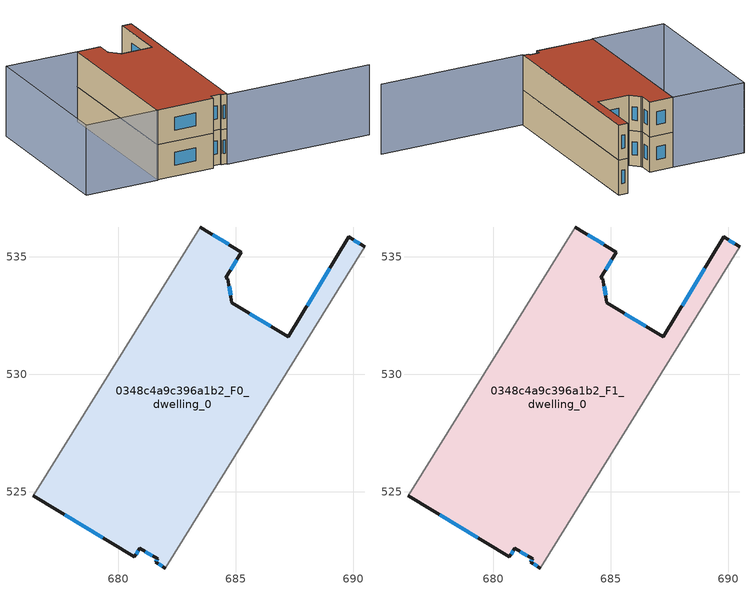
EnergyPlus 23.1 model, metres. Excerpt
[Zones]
0348c4a9c396a1b2_F0_dwelling_0
 floor ground (EU_floor_Construction): 689.8,535.84 690.48,535.42 682,521.76 681.59,522.01 681.67,522.14 680.91,522.6 680.68,522.22 676.37,524.83 683.47,536.26 685.23,535.2 684.57,534.11 684.65,534.07 684.83,533.03 687.23,531.58 z0
 wall outside (EU_wall_Construction): 690.48,535.42 689.8,535.84 687.23,531.58 684.83,533.03 684.65,534.07 684.57,534.11 685.23,535.2 683.47,536.26 / 676.37,524.83 680.68,522.22 680.91,522.6 681.67,522.14 681.59,522.01 682,521.76 z0:3
 wall adiabatic (EU_wall_Construction): 682,521.76 690.48,535.42 / 683.47,536.26 676.37,524.83 z0:3
 window (EU_Window_Construction): 689,534.51 688.03,532.91 / 690.27,535.55 690.01,535.71 / 681.71,521.93 681.87,521.83 / 681.64,522.1 681.61,522.05 / 681.14,522.46 681.43,522.28 / 680.75,522.34 680.84,522.48 / 677.71,524.02 679.34,523.04 / 684.68,535.53 684.02,535.93 / 684.78,534.45 685.03,534.86 / 684.78,533.35 684.71,533.74 / 686.48,532.03 685.58,532.58 z0.93:2.07
0348c4a9c396a1b2_F1_dwelling_0
 floor to 0348c4a9c396a1b2_F0_dwelling_0 (EU_floor_Construction): 689.8,535.84 690.48,535.42 682,521.76 681.59,522.01 681.67,522.14 680.91,522.6 680.68,522.22 676.37,524.83 683.47,536.26 685.23,535.2 684.57,534.11 684.65,534.07 684.83,533.03 687.23,531.58 z3
 wall outside (EU_wall_Construction): 690.48,535.42 689.8,535.84 687.23,531.58 684.83,533.03 684.65,534.07 684.57,534.11 685.23,535.2 683.47,536.26 / 676.37,524.83 680.68,522.22 680.91,522.6 681.67,522.14 681.59,522.01 682,521.76 z3:6
 wall adiabatic (EU_wall_Construction): 682,521.76 690.48,535.42 / 683.47,536.26 676.37,524.83 z3:6
 window (EU_Window_Construction): 689,534.51 688.03,532.91 / 690.27,535.55 690.01,535.71 / 681.71,521.93 681.87,521.83 / 681.64,522.1 681.61,522.05 / 681.14,522.46 681.43,522.28 / 680.75,522.34 680.84,522.48 / 677.71,524.02 679.34,523.04 / 684.68,535.53 684.02,535.93 / 684.78,534.45 685.03,534.86 / 684.78,533.35 684.71,533.74 / 686.48,532.03 685.58,532.58 z3.93:5.07
 roof outside (EU_roof_Construction): 682,521.76 690.48,535.42 689.8,535.84 687.23,531.58 684.83,533.03 684.65,534.07 684.57,534.11 685.23,535.2 683.47,536.26 676.37,524.83 680.68,522.22 680.91,522.6 681.67,522.14 681.59,522.01 z6
shading: 692.71,514.97 681.93,521.67 / 670.9,528.14 678.04,539.64 / 678.04,539.64 683.47,536.26 / 683.47,536.26 676.33,524.76 / 676.33,524.76 670.9,528.14 z0:6
[Building]
EU S2 Campaign: North Axis=0; Terrain=City; Solar Distribution=FullExterior
[Site:Location]
Montreal-Trudeau.Intl.AP: Latitude=45.4667; Longitude=-73.75; Time Zone=-5; Elevation=36
[SizingPeriod:WeatherFileDays]
AnnualSizingPeriod: Begin Month=1; Begin Day of Month=1; End Month=12; End Day of Month=31; Day of Week for Start Day=Monday; Use Weather File Daylight Saving Period=No; Use Weather File Rain and Snow Indicators=No
[MATERIAL]
EU_InternalMass_Material: Roughness=MediumRough; Thickness=0.1; Conductivity=1; Density=1800; Specific Heat=900; Thermal Absorptance=0.9; Solar Absorptance=0.7; Visible Absorptance=0.7
[MATERIAL:NOMASS] Roughness=MediumRough; Thermal Absorptance=0.9; Solar Absorptance=0.7; Visible Absorptance=0.7
Name | Thermal Resistance
EU_wall_NoMass; EU_floor_NoMass | 1.36485
EU_roof_NoMass | 2.55992
[WINDOWMATERIAL:SIMPLEGLAZINGSYSTEM]
EU_Window_SimpleGlazing: UFactor=3.92339; Solar Heat Gain Coefficient=0.8; Visible Transmittance=0.8
[CONSTRUCTION]
EU_wall_Construction: EU_wall_NoMass
EU_roof_Construction: EU_roof_NoMass
EU_floor_Construction: EU_floor_NoMass
EU_Window_Construction: EU_Window_SimpleGlazing
EU_InternalMass_Construction: EU_InternalMass_Material
[ZONE] Type=1; Multiplier=1; Ceiling Height=autocalculate; Volume=242.581; Floor Area=autocalculate; Part of Total Floor Area=Yes
0348c4a9c396a1b2_F0_dwelling_0; 0348c4a9c396a1b2_F1_dwelling_0
[INTERNALMASS] Construction=EU_InternalMass_Construction; Surface Area=80.8602
Name | Zone or ZoneList
0348c4a9c396a1b2_F0_dwelling_0_EU_InternalMass | 0348c4a9c396a1b2_F0_dwelling_0
0348c4a9c396a1b2_F1_dwelling_0_EU_InternalMass | 0348c4a9c396a1b2_F1_dwelling_0
[OTHEREQUIPMENT] Fuel Type=Electricity; Design Level Calculation Method=Watts/Area; Power per Zone Floor Area=1; Fraction Latent=0; Fraction Radiant=0; Fraction Lost=0; Carbon Dioxide Generation Rate=0; EndUse Subcategory=EU_Step8_InternalGains
Name | Zone or ZoneList or Space or SpaceList | Schedule
EU_Step8_InternalGain_0348c4a9c396a1b2_F0_dwelling_0_f000 | 0348c4a9c396a1b2_F0_dwelling_0 | EU_Step8_GainSchedule_0348c4a9c396a1b2_F0_dwelling_0_f000
EU_Step8_InternalGain_0348c4a9c396a1b2_F1_dwelling_0_f000 | 0348c4a9c396a1b2_F1_dwelling_0 | EU_Step8_GainSchedule_0348c4a9c396a1b2_F1_dwelling_0_f000
[ZONEVENTILATION:DESIGNFLOWRATE] Schedule=EU_AlwaysOn; Design Flow Rate Calculation Method=AirChanges/Hour; Air Changes per Hour=0.860309; Ventilation Type=Natural; Fan Pressure Rise=0; Fan Total Efficiency=1; Constant Term Coefficient=1; Temperature Term Coefficient=0; Velocity Term Coefficient=0; Velocity Squared Term Coefficient=0; Minimum Indoor Temperature=-100; Maximum Indoor Temperature=100; Delta Temperature=-100; Minimum Outdoor Temperature=-100; Maximum Outdoor Temperature=100; Maximum Wind Speed=40
Name | Zone or ZoneList or Space or SpaceList
EU_ConstantAir_0348c4a9c396a1b2_F0_dwelling_0 | 0348c4a9c396a1b2_F0_dwelling_0
EU_ConstantAir_0348c4a9c396a1b2_F1_dwelling_0 | 0348c4a9c396a1b2_F1_dwelling_0
[HVACTEMPLATE:THERMOSTAT] Constant Heating Setpoint=20; Constant Cooling Setpoint=50
EU_HeatOnly_0348c4a9c396a1b2_F0_dwelling_0; EU_HeatOnly_0348c4a9c396a1b2_F1_dwelling_0
[HVACTEMPLATE:ZONE:IDEALLOADSAIRSYSTEM] System Availability Schedule=EU_AlwaysOn; Maximum Heating Supply Air Temperature=50; Minimum Cooling Supply Air Temperature=13; Maximum Heating Supply Air Humidity Ratio=0.0156; Minimum Cooling Supply Air Humidity Ratio=0.0077; Heating Limit=NoLimit; Cooling Limit=NoLimit; Heating Availability Schedule=EU_AlwaysOn; Cooling Availability Schedule=EU_CoolingOff; Dehumidification Control Type=ConstantSensibleHeatRatio; Cooling Sensible Heat Ratio=0.7; Dehumidification Setpoint=60; Humidification Control Type=None; Humidification Setpoint=30; Outdoor Air Method=None; Outdoor Air Flow Rate per Person=0.00944; Outdoor Air Flow Rate per Zone Floor Area=0; Outdoor Air Flow Rate per Zone=0; Demand Controlled Ventilation Type=None; Outdoor Air Economizer Type=NoEconomizer; Heat Recovery Type=None; Sensible Heat Recovery Effectiveness=0.7; Latent Heat Recovery Effectiveness=0.65
Name | Template Thermostat
0348c4a9c396a1b2_F0_dwelling_0 | EU_HeatOnly_0348c4a9c396a1b2_F0_dwelling_0
0348c4a9c396a1b2_F1_dwelling_0 | EU_HeatOnly_0348c4a9c396a1b2_F1_dwelling_0
[SIZING:ZONE] Zone Cooling Design Supply Air Temperature Input Method=SupplyAirTemperature; Zone Cooling Design Supply Air Temperature=13; Zone Heating Design Supply Air Temperature Input Method=SupplyAirTemperature; Zone Heating Design Supply Air Temperature=50; Zone Cooling Design Supply Air Humidity Ratio=0.008; Zone Heating Design Supply Air Humidity Ratio=0.008; Cooling Design Air Flow Method=DesignDay; Cooling Design Air Flow Rate=0; Cooling Minimum Air Flow per Zone Floor Area=0.000762; Cooling Minimum Air Flow=0; Cooling Minimum Air Flow Fraction=0.2; Heating Design Air Flow Method=DesignDay; Heating Design Air Flow Rate=0; Heating Maximum Air Flow per Zone Floor Area=0.002032; Heating Maximum Air Flow=0.141576; Heating Maximum Air Flow Fraction=0.3; Account for Dedicated Outdoor Air System=No; Dedicated Outdoor Air System Control Strategy=NeutralSupplyAir; Dedicated Outdoor Air Low Setpoint Temperature for Design=autosize; Dedicated Outdoor Air High Setpoint Temperature for Design=autosize; Zone Load Sizing Method=Sensible Load Only No Latent Load; Zone Latent Cooling Design Supply Air Humidity Ratio Input Method=HumidityRatioDifference; Zone Cooling Design Supply Air Humidity Ratio Difference=0.005; Zone Latent Heating Design Supply Air Humidity Ratio Input Method=HumidityRatioDifference; Zone Humidification Design Supply Air Humidity Ratio Difference=0.005
0348c4a9c396a1b2_F0_dwelling_0; 0348c4a9c396a1b2_F1_dwelling_0
[SCHEDULE:CONSTANT]
Name | Hourly Value
EU_AlwaysOn | 1
EU_CoolingOff | 0
[SCHEDULE:FILE] Column Number=1; Rows to Skip at Top=0; Number of Hours of Data=8760; Column Separator=Comma; Interpolate to Timestep=No; Minutes per Item=60; Adjust Schedule for Daylight Savings=Yes
Name | File
EU_Step8_GainSchedule_0348c4a9c396a1b2_F0_dwelling_0_f000 | ../../schedules/0348c4a9c396a1b2/0348c4a9c396a1b2_F0_dwelling_0_f000_gain.csv
EU_Step8_GainSchedule_0348c4a9c396a1b2_F1_dwelling_0_f000 | ../../schedules/0348c4a9c396a1b2/0348c4a9c396a1b2_F1_dwelling_0_f000_gain.csv
